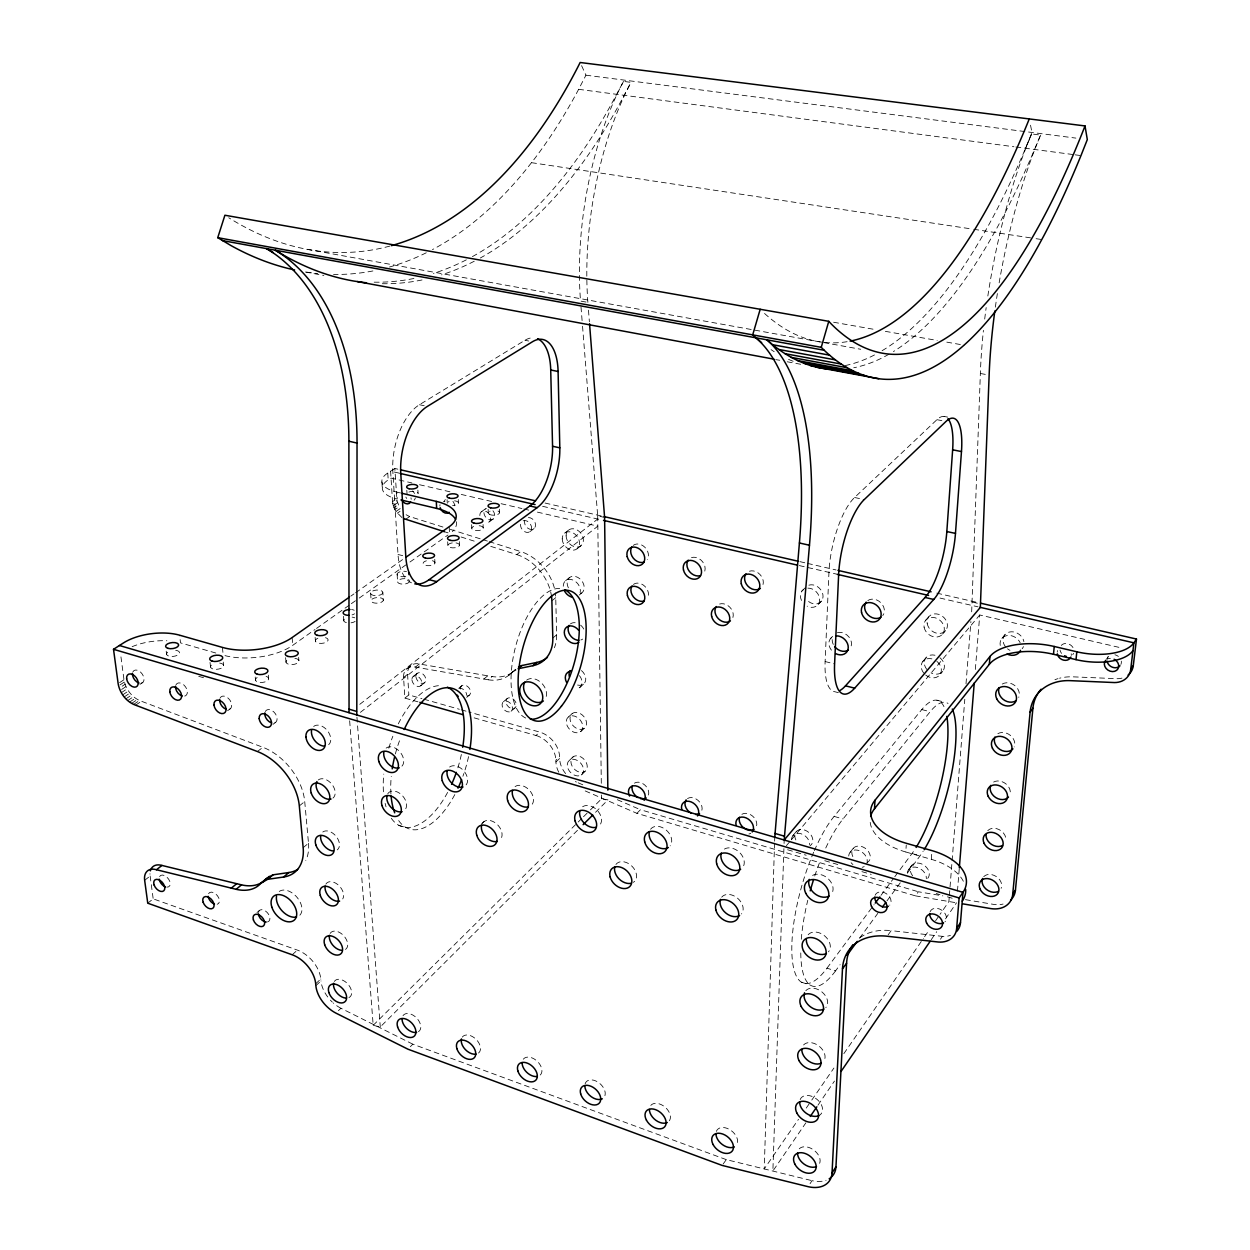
<?xml version="1.0" encoding="UTF-8"?>
<svg xmlns="http://www.w3.org/2000/svg" width="1250" height="1250" viewBox="0 0 1250 1250"><rect width="100%" height="100%" fill="white"/><g stroke="black" fill="none" stroke-linecap="round" stroke-linejoin="round"><path stroke-width="0.75" stroke-dasharray="5 3.75" d="M774.562 843.156L764.234 1168.938L798.516 1119.297M774.625 841.203L774.75 837.297M783.906 848.656L772.875 1171.047L805.859 1122.859M784.078 843.469L784.188 840.016M971.672 611.828L980.359 373.484A218.25 59.5 -79.1 0 1 983.422 330.359M838.375 692.656L834.672 691.703A56.016 18.516 -76.2 0 1 825.125 661.547L828.953 572.359A57.297 19.312 -77.1 0 1 854.594 497.5L936.938 419.688A53.094 16.453 -77.8 0 1 946.141 417.141M963.344 881.25A53.953 30.938 5.5 0 0 931.328 859.328L905.781 851.984L906.25 845.047M931.328 859.328L931.828 852.375M949.203 897.625L948.906 901.516L940.047 914.328M949.359 895.672L951.953 862.625M952.109 860.688L964.797 699.312M966.016 683.766L970.906 621.547M957.453 891.125L959.328 867.797M975.344 669.438L979.734 614.984L1121.609 647.969M882.094 350.703A792.719 265.938 -85.6 0 0 981.938 236.937L987.047 227.984A792.719 265.938 -85.6 0 0 1025.516 148.281L1031.984 132.484L1030.281 124.016M1025.516 148.281L1031.641 133.938L1040.609 135.094L1034.5 149.469A794.906 263.453 -85.5 0 1 996.187 229.344L991.109 238.344A794.906 263.453 -85.5 0 1 893.422 351.562M581.594 65.672L585.938 75.188L578.656 89.312A692.969 364.922 87.3 0 1 533.609 159.984L527.438 167.844A692.969 364.922 87.3 0 1 432.453 249.609M472.406 256.609A700.766 358.359 88 0 0 565.938 173.703L572.031 165.75A700.766 358.359 88 0 0 616.609 94.328L623.531 81.391L631.031 82.359L624.109 95.312A702.328 357.031 88.2 0 1 579.625 166.891L573.562 174.859A702.328 357.031 88.2 0 1 480.312 258M810.063 1183.672L812.031 1180.672A30.219 20.422 37.6 0 0 826.109 1180.266M940.453 939.188L942.391 936.344A24.234 18.25 35.7 0 0 950.453 935.391M817.953 1105.188L834.453 1081.094M931.219 939.734L936.719 931.703M945.516 918.859L956.516 902.797M806.25 1108.078L810.672 1101.672M811.781 1100.078L833.906 1068.047M843.859 1053.641L923.469 938.344M924.578 936.734L929 930.328M935.625 920.719L938.953 915.922M1106.562 659.047L1108.344 656.516A7.484 6.266 30.6 0 0 1107.016 659.484M723.172 1163.969L726.297 1159.625L812.031 1180.672M585.219 790.938L636.906 813.328L915.406 895.859L918.344 891.766L942.844 895.875M888.156 934.844L891.172 930.641L942.391 936.344M908.859 869.312L911.828 865.281M813.672 852.219A92.969 28.641 -74.1 0 0 792.438 960.891A92.969 28.641 -74.1 0 0 826.984 968.172L835.547 970.891L840.125 964.672M859.531 938.234L877.812 913.359M886.938 900.922L900.656 882.266M907.5 872.937L920.062 855.828A85.406 24.156 -75.3 0 0 923.109 851.375M826.984 968.172L874.094 904.641M880.984 895.344L893.625 878.312M894.781 876.75L912.016 853.516A85.25 24.422 -75.3 0 0 915.078 849.078M850.156 852.234L853.266 848.297M1001.938 638.422L1004.859 634.766M825.75 848.016A93.156 28.328 -74.2 0 1 843.047 818.953L930.172 711.719A85.406 24.156 -75.3 0 1 948.062 703.484M814.375 850.594A92.969 28.641 -74.1 0 1 834.109 816.406L921.781 709.578A85.25 24.422 -75.3 0 1 944.875 708.781M925.672 675.031A10.812 8.844 38.6 0 0 939.672 675.016L942.703 671.375M786.391 845.688L790.141 841.219M791.391 839.734L979.734 614.984M792.938 835.578L796.156 831.734M922.859 661.406L925.953 657.781M942.594 634.094L945.672 630.516M925.625 620.375L928.734 616.844M830.391 638.719L832.594 636.391M410.375 1046.688L412.812 1044.172L726.297 1159.625M636.906 813.328L640.438 809.703L918.344 891.766M818.188 604.422L821.547 601.031M349.656 720.766L373.188 1025.328L380.281 1026.969L577.609 830.172M595.547 812.281L607.969 799.891L601.516 798.875L590.453 809.859M373.188 1025.328L582.141 818.094M583.531 816.719L589.062 811.234M801.844 591.109L805.25 587.766M581.312 774.938A9.438 6.906 46.9 0 0 577.406 760.484A9.438 6.906 46.9 0 0 567.562 767.344A9.438 6.906 46.9 0 0 581.312 774.938L584.953 771.453A9.422 6.891 46.9 0 0 581.078 757.016A9.422 6.891 46.9 0 0 571.234 763.875A9.422 6.891 46.9 0 0 584.953 771.453M338.422 1010.688L340.938 1008.266L412.812 1044.172M569.516 760.266L573.188 756.797M315.688 983.75L320.797 979A26.188 16.5 48.2 0 0 297.391 950.109L153.188 898.859L147.75 903.188M558.766 772.234A22.578 16.5 46.9 0 1 555.922 761.953L555.875 760.219L559.578 756.766A22.312 16.219 47.9 0 0 539.734 732.094L468.687 711.922M315.859 985.672L320.969 980.922L320.797 979M555.922 761.953L559.625 758.5L559.578 756.766M580.516 731.719A9.547 7.062 47.7 0 0 576.562 716.984A9.547 7.062 47.7 0 0 566.594 724.141A9.547 7.062 47.7 0 0 580.516 731.719L584.203 728.312A9.516 7.062 47.7 0 0 580.266 713.594A9.516 7.062 47.7 0 0 570.312 720.75A9.516 7.062 47.7 0 0 584.203 728.312M481.531 823.906L484.062 821.562M568.578 716.875L572.297 713.484M292.203 954.781L297.391 950.109M474.172 717.859L535.984 735.484L539.734 732.094M579.688 687.531L583.422 684.203M511.109 711.281A6.125 4.469 49.3 0 0 508.453 701.797A6.125 4.469 49.3 0 0 502.281 706.453A6.125 4.469 49.3 0 0 511.109 711.281L514.938 707.969A6.109 4.453 49.3 0 0 512.297 698.5A6.109 4.453 49.3 0 0 506.125 703.156A6.109 4.453 49.3 0 0 514.938 707.969M256.953 912.578L259.609 910.312M503.438 701.75L507.281 698.469M303.156 847.688L308.5 843.203L304.719 801.531A49.688 32.656 51.3 0 0 262.922 747.297L141.422 701.25C132.25 698.047 125.531 689.188 123.984 679.719L120.703 655.016M488.25 679.781A41.203 30.281 51 0 0 511.734 672.578L515.578 669.344A41.094 30.266 51.1 0 1 492.125 676.547L488.25 679.781L415.359 667.094A15.984 11.391 51.3 0 0 403.578 677.453L404.875 698.094L417.984 701.844M552.812 638.031L556.641 634.828L555.734 597.672A42.062 31.703 51.7 0 0 555.344 592.906M508.734 675.344L514.141 670.797M466.688 697.359L469.281 695.188M483.844 679.047L487.734 675.828L492.125 676.547M579.25 595.031L581.797 592.938M459.109 687.922L461.719 685.781M299.312 805.922L304.719 801.531M551.875 600.812L555.734 597.672M565.625 580.688L569.484 577.578M404.875 698.094L408.859 694.922L421.938 698.641M420.641 685.859L424.625 682.688M577.094 548.766L580.969 545.719M413.125 676.516L417.125 673.375M144.656 880.297L150.141 876.016A18.656 11.5 50.9 0 1 150 873.672M403.578 677.453L407.578 674.312A15.937 11.375 51.3 0 1 419.359 663.969L487.734 675.828M360.391 712.359L597.828 526.188L537.125 512.062M415.359 667.094L419.359 663.969M359.781 704.328L597.734 519.047M406.859 668.734L410.875 665.609M511.734 672.578L518.109 668.75M564.609 533.172L568.5 530.172M257.359 751.516L262.922 747.297M490.781 546.375L516.75 554.578L520.719 551.578A42.062 31.703 51.7 0 1 555.078 591.312M272.938 724.375L275.719 722.281M530.078 531.531L534.047 528.547M227.594 710.719L230.422 708.688M489.25 521.828L493.281 518.906M224.969 655.625A49.156 22.797 -5.7 0 0 292.797 645.281L314.969 629.531M316.547 628.406L343.469 609.281M345.047 608.156L349.797 604.781M351.375 603.656L357.719 599.156M359.297 598.031L408.375 563.141M409.969 562.016L447.953 535.016M481.234 511.844L485.297 508.953M350.812 596.141L353.984 593.891M355.578 592.781L403.172 559.188M135.625 705.188L141.422 701.25M131.609 703.406L137.406 699.469M133.609 704.438L139.406 700.5M405.469 519.406L409.641 516.562L442.938 527.047M127.703 700.594L133.516 696.672M129.625 702.125L135.422 698.188M125.891 698.859L131.703 694.938M122.672 694.875L128.5 690.969M401.922 517.547L395.953 511.453L400.141 508.641L396.969 500.797L394.859 468.484L398.656 469.359M139.969 684.344L142.875 682.391M124.203 696.938L130.016 693.031M397.234 513.219L400.031 511.328M121.312 692.703L127.141 688.797M395.953 511.453L394.844 509.578L399.047 506.766M121.625 689.469L126 686.547M394.844 509.578L393.938 507.625L398.141 504.812M120.031 684.891L124.422 681.969M393.938 507.625L392.766 503.594L396.969 500.797M122.172 686.203L125.094 684.266M393.234 505.625L397.438 502.812M119.609 682.641L123.984 679.719M392.766 503.594L392.516 501.609L396.734 498.812M394.859 468.484L387.766 473.047A33.953 13.922 -2.9 0 0 396.781 492.078L397.219 499.062A33.891 13.984 -2.9 0 1 388.203 479.938L391.047 478.094L411.906 482.953M411.484 582.828A50.844 26.234 -76.3 0 1 398.016 554.484L392.859 471.672A51.906 27.25 -77.7 0 1 419.453 404.719L524.938 340.281A48.453 23.547 -78.9 0 1 531.469 337.875M585.938 75.188L1075.875 138.109M578.656 89.312L1013.937 146.75M1015.859 147L1073.219 154.562M1075.156 154.828L1080.969 155.594M306.625 272.125L312.453 272.969A692.969 364.922 87.3 0 0 317.766 273.562M531.516 162.672L971.844 229M973.766 229.297L1034.203 238.406M1036.094 238.688L1041.781 239.547M965.453 899.656L993.719 904.406A25.25 19.375 34.3 0 0 1003.078 904.062M915.406 895.859L956.953 902.875M833.625 322.25L875.766 329.656M885.344 331.344L937.203 340.453M946.812 342.141L964.109 345.188M307.109 249.312L860.719 349.266M586.047 302.062L580.547 301.078A200.688 86.656 -81.1 0 1 623.531 81.391M980.359 373.484L987.391 374.766M305.406 272.016L323.844 275.453M775.75 359.641L779.75 360.25M787.25 361.781L800.656 364.266M944.094 416.438L947.688 417.125M524.938 340.281L528.703 341.016M936.938 419.688L946.016 421.438M419.453 404.719L424.203 405.734M854.594 497.5L864.25 499.563M545.078 503.047L602.141 516.156M799.906 561.641L805.609 562.953M807.5 563.391L836.031 569.953M936.812 593.125L978.656 602.75M582.547 326.234L597.688 515.859L604.609 517.453M972.438 602.109L980.609 603.984M399.188 473.141L390.609 471.219L392.516 501.609M542.625 506.313L601.625 519.938M799.312 565.578L838.641 574.594M939.984 598.062L978.016 606.844M419.5 484.719L451.75 492.219M461.234 494.422L491.594 501.469M501.078 503.688L521.938 508.531M523.844 508.969L529.531 510.297M396.781 492.078L400.547 492.969M398.016 554.484L402.688 555.641M825.125 661.547L834.594 663.922M936.875 700.219L945.125 702.297M921.781 709.578L930.172 711.719M423.812 699.172L459.344 709.266M461.203 709.797L466.812 711.391M834.109 816.406L843.047 818.953M215.797 653.016L180.516 642.891L179.609 635.188M912.016 853.516L920.062 855.828M198.734 676.312L206.188 678.516M787.609 849.75L806.188 855.234M824.766 860.703L837.781 864.531M861.922 871.641L871.219 874.375M936.234 893.531L939.953 894.625M947.391 896.812L954.813 899M450.344 529.391L487.391 541.062M489.234 541.641L520.719 551.578M444.391 531.703L448.109 532.875M461.094 536.984L475.938 541.672M398.766 825.281L406.109 827.609M801.328 982.172L810.094 985.016M578.172 782.797L585.281 785.875M617.312 799.703L640.438 809.703M409.641 516.562L406.094 514.719M150.141 876.016L153.188 898.859M166.203 651.172L166.578 654.281M210.031 662.391L210.547 667.078M222.391 647.391L223.016 653.219M223.25 662.094L223.578 665.219M255.219 677.031L255.531 680.188M268.328 675.125L268.641 678.281M285.609 657.672L286.047 662.359M298.641 657.391L298.906 660.5M292.109 637.562L292.797 645.281M315.125 637.391L315.453 641.234M581 306.875L582.391 324.297M588.484 310.156L589.391 321.781M356.938 717.156L380.281 1026.969M343.469 616.312L343.828 620.859M370.609 592.953L371.125 600.469M382.875 592.75A6.156 2.797 -3.8 0 1 373.266 595.359A6.156 2.797 -3.8 0 1 374.078 590.469A6.156 2.797 -3.8 0 1 382.875 592.75L383.375 600.25A6.156 2.812 -3.9 0 1 373.781 602.875A6.156 2.812 -3.9 0 1 374.594 597.969A6.156 2.812 -3.9 0 1 383.375 600.25M381.906 481.891L382.344 488.828M397.109 574.078L397.578 581.484M387.766 473.047L388.203 479.938M407.578 674.312L408.859 694.922M406.812 490.266L407.031 493.75M417.891 490.094L418.094 493.562A5.547 2.312 -3 0 0 415 491.484A5.547 2.312 -3 0 0 408.906 492.078M434.766 559.281L434.969 562.953M449.188 526.719L449.453 532.094M447.078 499.703L447.266 503.219M447.672 541.781L447.859 545.406M458.266 499.531L458.422 503.047M459.312 541.594L459.484 545.219A5.828 2.562 -2.6 0 1 450.531 547.578A5.828 2.562 -2.6 0 1 450.984 543.141A5.828 2.562 -2.6 0 1 459.484 545.219M471.625 524.656L471.781 528.234M483.063 524.484L483.219 528.047M488.141 509.344L488.281 512.875M499.422 509.156L499.547 512.688M597.688 515.859L601.312 783.297M601.469 794.984L601.516 798.875M888.906 354.25A794.906 263.453 -85.5 0 1 853.75 367.75M847.109 341.688A759.156 254.141 -85.5 0 1 824.5 342.453M822.984 342.281A759.156 254.141 -85.5 0 1 763.953 312.922M874.5 354.938A792.719 265.938 -85.6 0 1 843.609 365.875M793.156 361.266A792.719 265.938 -85.6 0 1 786.828 358.578M774.203 351.688A792.719 265.938 -85.6 0 1 771.062 349.641M984.703 319.047A218.25 59.5 -79.1 0 1 986.172 307.578M987.844 296A218.25 59.5 -79.1 0 1 1031.641 133.938M995.359 307.141A218.641 58.844 -79.1 0 1 997.375 293.578M999.141 282.859A218.641 58.844 -79.1 0 1 1040.609 135.094M835.547 970.891A93.156 28.328 -74.2 0 1 800.766 952.109M801.297 939.266A93.156 28.328 -74.2 0 1 807.781 900.266M814.75 875.969A93.156 28.328 -74.2 0 1 820.609 859.938M413.922 278.469A700.766 358.359 88 0 1 373.641 282.172M466.312 259.844A700.766 358.359 88 0 1 433.406 273.422M389.828 246.094A664.203 349.281 87.4 0 1 228.75 217.75M422.031 279.953A702.328 357.031 88.2 0 1 381.922 283.703M474.25 261.234A702.328 357.031 88.2 0 1 441.453 274.875M587.891 302.406A201.016 86.203 -81 0 1 631.031 82.359M468.547 756.625A73.531 35.719 -72.9 0 1 462.906 776.281M454.797 794.594A73.531 35.719 -72.9 0 1 398.688 820.594M390.938 794.078A73.531 35.719 -72.9 0 1 391.266 776.391M395.359 753.922A73.531 35.719 -72.9 0 1 400.359 738.484M372.891 270.953A692.969 364.922 87.3 0 1 333.562 274.438M426.266 252.781A692.969 364.922 87.3 0 1 389.469 267.016M525.719 718.031A67.188 30.469 -75.1 0 1 515.703 646.141A67.188 30.469 -75.1 0 1 560.156 588.547M461.359 754.5A73.406 35.891 -72.9 0 1 456.953 770.609M447.609 792.406A73.406 35.891 -72.9 0 1 391.281 818.25M386.047 806.844A73.406 35.891 -72.9 0 1 385.141 803.391M383.453 791.766A73.406 35.891 -72.9 0 1 383.766 774.109M388.812 748.203A73.406 35.891 -72.9 0 1 392.828 736.266M398.312 723.859A73.406 35.891 -72.9 0 1 441.922 685.734M905.781 851.984A57.297 31.344 5.3 0 1 870.125 820.422M132.125 646.688A40.547 18.859 -7.2 0 1 166.875 640.781M456.391 521.766A44.031 18.859 -3.1 0 1 452.359 531.578M454.547 500.828A5.594 2.359 -2.5 0 1 458.344 503.359A5.594 2.359 -2.5 0 1 452.578 505.5M448.141 502.031A5.594 2.359 -2.5 0 1 449.094 501.516M498.016 511.016A5.641 2.406 -2 0 1 497.781 514.422A5.641 2.406 -2 0 1 489.812 514.562A5.641 2.406 -2 0 1 490.062 511.141M479.188 525.719A5.734 2.469 -2.3 0 1 482.594 529.109A5.734 2.469 -2.3 0 1 474.031 530.234A5.734 2.469 -2.3 0 1 473.609 526.453M432.297 560.703A5.938 2.641 -3 0 1 433.359 564.688A5.938 2.641 -3 0 1 424.297 564.828A5.938 2.641 -3 0 1 426.391 560.797M409.609 581.281A6.031 2.719 -3.4 0 1 400.688 583.922A6.031 2.719 -3.4 0 1 400.031 579.359A6.031 2.719 -3.4 0 1 409.5 580.578M355.109 621.375A6.266 2.906 -4.3 0 1 351.062 622.812M346.375 622.609A6.266 2.906 -4.3 0 1 343.766 620.109A6.266 2.906 -4.3 0 1 347.375 617.516M352.141 617.141A6.266 2.906 -4.3 0 1 354.781 617.859M325.484 637.656A6.391 3.016 -4.8 0 1 325.781 642.422A6.391 3.016 -4.8 0 1 315.938 641.969A6.391 3.016 -4.8 0 1 320.75 637.438M175.734 650.328A6.547 3.031 -6.9 0 1 178.719 654.328A6.547 3.031 -6.9 0 1 169.375 656.234A6.547 3.031 -6.9 0 1 168.031 651.906M219.656 663.062A6.594 3.125 -6.4 0 1 222.547 667.406A6.594 3.125 -6.4 0 1 212.562 668.828A6.594 3.125 -6.4 0 1 213.156 663.984M266.094 676.359A6.641 3.203 -5.9 0 1 266.578 681.25A6.641 3.203 -5.9 0 1 256.516 681.422A6.641 3.203 -5.9 0 1 259.547 676.469M294.875 658.359A6.531 3.109 -5.4 0 1 298.016 662.672A6.531 3.109 -5.4 0 1 288.156 664.094A6.531 3.109 -5.4 0 1 288.453 659.281M405.797 576.297A6.047 2.719 -3.4 0 1 398.25 575.812A6.047 2.719 -3.4 0 1 398.781 572.312A6.047 2.719 -3.4 0 1 406.5 571.562M354.547 613.781A6.281 2.891 -4.3 0 1 352.047 614.891M351.578 609.562A6.281 2.891 -4.3 0 1 354.219 610.266M1009.969 650.344A11.109 9.266 35.5 0 1 1007.531 648.781M1005.5 646.75A11.109 9.266 35.5 0 1 1009.031 632.141A11.109 9.266 35.5 0 1 1023.891 641.625M1023.438 646.609A11.109 9.266 35.5 0 1 1022.172 648.688M833.281 644.406A10.516 8.516 42.4 0 1 832.625 637.219M837.375 632.734A10.516 8.516 42.4 0 1 848.984 637.047A10.516 8.516 42.4 0 1 849.984 648.516M867.828 600.531A10.703 8.812 41.9 0 1 880.906 602.781A10.703 8.812 41.9 0 1 882.766 615.578M741.891 814.297A9.828 7.375 42 0 1 752.578 816.078A9.828 7.375 42 0 1 756.453 826.484M852.828 856.594A10.141 7.703 38.5 0 1 856.125 846.422A10.141 7.703 38.5 0 1 868.453 851.5A10.141 7.703 38.5 0 1 867.266 862.547M795.844 839.953A9.969 7.531 40.3 0 1 798.922 829.859A9.969 7.531 40.3 0 1 810.953 834.844A9.969 7.531 40.3 0 1 809.969 845.797M634.422 783.172A9.547 7.047 45.1 0 1 644.547 784.828A9.547 7.047 45.1 0 1 648.484 795.016M987.75 830.656A10.672 8.312 34.4 0 1 999.312 829.703A10.672 8.312 34.4 0 1 1005.937 840.172M1057.219 652.141A7.391 6.172 33 0 1 1057.625 650.547M1071.203 653.75A7.391 6.172 33 0 1 1071.266 655.453M831.422 650.172A10.547 8.531 42.4 0 1 832 637.188M936.875 661.359A10.812 8.844 38.6 0 1 939.672 675.016M923.703 673.047A10.812 8.844 38.6 0 1 922.219 662.344A10.812 8.844 38.6 0 1 931.906 658.859M1121.969 678.109A19.938 16.688 30.6 0 1 1117.188 678.703L1073.016 676.844A48.766 39.922 32 0 0 1059.562 678.203M1054.938 679.703A48.766 39.922 32 0 1 1058 678.641M406.734 498.438A6.281 4.656 55.6 0 1 405.828 497.062M412.5 490.984A6.281 4.656 55.6 0 1 414.531 493.516M415.297 497.953A6.281 4.656 55.6 0 1 414.094 500.172M576.391 782.031A22.516 16.5 46.9 0 1 575.391 781.547M565.609 773.594A22.516 16.5 46.9 0 1 559.625 758.5M439.891 506.109A6.344 4.75 54.9 0 1 440 504.672M443.562 501.5A6.344 4.75 54.9 0 1 444.922 501.641M444.141 501.828A6.328 4.75 54.9 0 1 445.391 499.594M452.906 501.359A6.328 4.75 54.9 0 1 454.656 505.781M691.5 557.625A10.234 8.172 48.6 0 1 702.531 561.672A10.234 8.172 48.6 0 1 703.859 573.062M523.125 520.797A6.453 4.938 53.2 0 1 531.344 526.234A6.453 4.938 53.2 0 1 526.234 532.297A6.453 4.938 53.2 0 1 520.656 523.719M528.422 517.578A6.438 4.938 53.2 0 1 535.516 524.312A6.438 4.938 53.2 0 1 529.734 529.188A6.438 4.938 53.2 0 1 524.656 520.781M687.5 798.547A9.672 7.219 43.6 0 1 697.906 800.266A9.672 7.219 43.6 0 1 701.812 810.562M581.453 670.562A9.625 7.219 48.6 0 1 585.516 681.031A9.625 7.219 48.6 0 1 577.562 685.047M460.406 689.062A6.047 4.359 50.3 0 1 464.812 685.156A6.047 4.359 50.3 0 1 470.5 690.984A6.047 4.359 50.3 0 1 467.062 695.906M568.359 587.797A9.844 7.547 50.8 0 1 571.25 576.609A9.844 7.547 50.8 0 1 582.984 582.719A9.844 7.547 50.8 0 1 580.062 593.891M939.922 657.719A10.781 8.828 38.5 0 1 943.375 670.406A10.781 8.828 38.5 0 1 931.094 672.906M926.781 669.406A10.781 8.828 38.5 0 1 925.313 658.719A10.781 8.828 38.5 0 1 934.984 655.234M808.891 585.172A10.531 8.594 44.4 0 1 821.016 590.109A10.531 8.594 44.4 0 1 820.547 602.109A10.531 8.594 44.4 0 1 808.281 601.297M993.625 782.062A10.781 8.547 34.6 0 1 1005.937 783.906A10.781 8.547 34.6 0 1 1009.734 795.219M997.875 733.672A10.891 8.781 34.8 0 1 1010.359 735.391A10.891 8.781 34.8 0 1 1014.188 746.922M582.625 639.078A9.734 7.391 49.6 0 1 580.891 639.984M570.438 623.906A9.734 7.391 49.6 0 1 576.375 622.938M580.625 625.172A9.734 7.391 49.6 0 1 583.781 629.109M983.734 876.672A10.562 8.094 34.3 0 1 996.328 876.594A10.562 8.094 34.3 0 1 1001.141 888.312M912.641 875.797A10.312 7.859 36.6 0 1 913.484 863.969A10.312 7.859 36.6 0 1 926.922 867.891A10.312 7.859 36.6 0 1 926.047 879.719M526.641 680.141A13.375 9.875 49.1 0 1 541.781 683.281A13.375 9.875 49.1 0 1 545.156 699.094M556.641 634.828A41.672 31.141 50.8 0 1 554.406 647.719M1114.891 654.781A7.484 6.266 30.6 0 1 1118.375 656.469M1121.266 661.141A7.484 6.266 30.6 0 1 1120.875 664.438M1061.594 653.359A7.375 6.172 32.9 0 1 1060.062 650.094M1061.25 645.453A7.375 6.172 32.9 0 1 1067.656 643.703A7.375 6.172 32.9 0 1 1073.391 648.312M1073.594 653.297A7.375 6.172 32.9 0 1 1072.734 654.656M719.625 604.031A10.219 8.109 46.7 0 1 729.797 607.172A10.219 8.109 46.7 0 1 732.906 617.484M1002.234 684.062A11 9.016 35.1 0 1 1014.875 685.641A11 9.016 35.1 0 1 1018.75 697.406M633.422 584.438A10.016 7.812 49.3 0 1 645.047 586.516A10.016 7.812 49.3 0 1 647.344 598.578M749.422 571.219A10.375 8.391 46.6 0 1 759.828 574.344A10.375 8.391 46.6 0 1 762.938 584.859M492.969 510.766A6.391 4.844 54.1 0 1 492.969 519.156A6.391 4.844 54.1 0 1 485 516.188A6.391 4.844 54.1 0 1 486.391 508.312M633.234 545.391A10.109 7.969 50.3 0 1 644.953 547.359A10.109 7.969 50.3 0 1 647.281 559.625M535.984 735.484A22.375 16.234 47.9 0 1 555.875 760.219M579.469 675.672A9.641 7.219 48.6 0 1 581.797 684.359A9.641 7.219 48.6 0 1 575.969 688.672M864.203 866.531A10.172 7.703 38.6 0 1 862.219 867.281M852.953 864.563A10.172 7.703 38.6 0 1 851.109 862.688M848.703 856.031A10.172 7.703 38.6 0 1 859.641 850.828A10.172 7.703 38.6 0 1 866.828 863.5M791.578 839.344A10 7.547 40.4 0 1 800.938 833.719A10 7.547 40.4 0 1 809.672 844.625M750.766 833.25A9.844 7.375 42.1 0 1 748.906 834.016M907.297 873.141A10.344 7.875 36.7 0 1 917.406 867.516A10.344 7.875 36.7 0 1 926.344 878.688M1000.25 645.469A11.156 9.281 35.6 0 1 1007.391 635.516A11.156 9.281 35.6 0 1 1020.172 642.734M458.812 688.453A6.062 4.359 50.3 0 1 463.938 689.891A6.062 4.359 50.3 0 1 466.719 695.156M807.859 588.125A10.562 8.609 44.4 0 1 819.672 600.031A10.562 8.609 44.4 0 1 807.172 606.172M801.5 600.438A10.562 8.609 44.4 0 1 803.438 589.531M563.266 586.266A9.875 7.562 50.8 0 1 572.766 579.969A9.875 7.562 50.8 0 1 580.125 592.719M410.938 497.813A6.297 4.656 55.6 0 1 411.203 499.328M516.75 554.578A42.188 31.719 51.7 0 1 551.469 596.047M1106.969 659.266A7.5 6.266 30.7 0 1 1110.375 658.359M479.828 515.562A6.406 4.844 54.1 0 1 485.016 511.062A6.406 4.844 54.1 0 1 490.672 518.125A6.406 4.844 54.1 0 1 485.469 522.609M812.578 875.406A13.453 10.031 39.3 0 1 828.688 879.25A13.453 10.031 39.3 0 1 831.172 894.375M650.578 829.25A12.875 9.422 43.9 0 1 666.094 829.969A12.875 9.422 43.9 0 1 670.188 845.828M615.922 864.453A12.609 9.047 44.2 0 1 632.188 866.438A12.609 9.047 44.2 0 1 633.359 882.359M523.281 1059.203A11.625 7.625 43.7 0 1 537.828 1061.844A11.625 7.625 43.7 0 1 539.25 1075.781M650.797 1105.391A12.062 8.031 40.9 0 1 665.188 1107.234A12.062 8.031 40.9 0 1 669 1121.203M585.125 1083.797A11.828 7.828 42.3 0 1 597.531 1081.859A11.828 7.828 42.3 0 1 604.922 1095.672M330.141 933.422A11.203 7.219 48.1 0 1 343.484 935.484A11.203 7.219 48.1 0 1 345.516 949.438M403 1015.641A11.25 7.219 46 0 1 416.656 1018.031A11.25 7.219 46 0 1 418.438 1031.719M800.156 1099.578A12.797 8.812 37.8 0 1 817.219 1099.531A12.797 8.812 37.8 0 1 818.875 1115.625M132.844 671.953A7.406 4.781 54.3 0 1 142.281 674.094A7.406 4.781 54.3 0 1 140.516 683.266M859.828 937.797A59.016 43.203 36.4 0 1 891.172 930.641M340.938 1008.266A26.469 16.828 47.4 0 1 333.328 1003.016M332.312 1002.094A26.469 16.828 47.4 0 1 330.391 1000.141M327.734 996.984A26.469 16.828 47.4 0 1 320.969 980.922M313.656 726.453A11.828 8.047 51.5 0 1 327.312 730.531A11.828 8.047 51.5 0 1 328.516 744.844M175.969 684.828A7.484 4.891 53.8 0 1 185.641 687.031A7.484 4.891 53.8 0 1 183.703 696.25M449.609 767.031A12.219 8.594 48.8 0 1 465.156 772.688A12.219 8.594 48.8 0 1 462.875 787.047M265.281 711.484A7.641 5.125 52.4 0 1 275.422 713.812A7.641 5.125 52.4 0 1 273.125 723.156M325.859 884.125A11.359 7.422 48.8 0 1 338.281 884.984A11.359 7.422 48.8 0 1 342.75 898.906M462.281 1037.109A11.422 7.422 44.9 0 1 476.375 1039.625A11.422 7.422 44.9 0 1 477.969 1053.438M159.594 876.562A7 4.312 50.9 0 1 168.609 879.109A7 4.312 50.9 0 1 166.844 887.156M258.391 912.422A7.172 4.547 49.4 0 1 267.156 912.453A7.172 4.547 49.4 0 1 267.531 921.953M208.578 893.672A7.078 4.422 50.2 0 1 217.297 895.547A7.078 4.422 50.2 0 1 217.188 904.281M582.625 806.75A12.641 9.141 45.7 0 1 598.188 811.391A12.641 9.141 45.7 0 1 598.406 826.359M721.672 897.203A12.984 9.453 41.4 0 1 737.578 898.219A12.984 9.453 41.4 0 1 741.484 913.953M803.578 1044.953A12.953 9.094 38.1 0 1 819.641 1046.625A12.953 9.094 38.1 0 1 823.266 1061.734M318.281 779.953A11.656 7.828 50.5 0 1 331.781 784.156A11.656 7.828 50.5 0 1 332.938 798.094M805.828 990.672A13.109 9.391 38.4 0 1 822.156 992.141A13.109 9.391 38.4 0 1 825.828 1007.625M322.781 832.016A11.5 7.625 49.6 0 1 336.109 836.328A11.5 7.625 49.6 0 1 337.25 849.891M799.266 1148.797A12.641 8.531 37.6 0 1 814.844 1150.891A12.641 8.531 37.6 0 1 818.391 1165.266M334.328 981.453A11.062 7.031 47.4 0 1 348.453 984.75A11.062 7.031 47.4 0 1 347.734 998M716.344 1131.391A12.297 8.234 39.4 0 1 731.109 1130.516A12.297 8.234 39.4 0 1 736.062 1145.641M279.234 891.469A15.734 10.094 49.2 0 1 297.281 897.641A15.734 10.094 49.2 0 1 299.016 915.906M308.5 843.203A49.141 31.969 50.6 0 1 305.781 860.453M724.406 849.078A13.125 9.703 41.9 0 1 739.875 852.766A13.125 9.703 41.9 0 1 742.578 867.656M930.109 911.672A9.094 6.844 35.7 0 1 941.781 910.203A9.094 6.844 35.7 0 1 945.031 921.781M875.125 895.25A8.938 6.719 37.5 0 1 886.438 893.734A8.938 6.719 37.5 0 1 889.75 905.203M482.516 823.156A12.188 8.531 47.4 0 1 496.531 823.812A12.188 8.531 47.4 0 1 500.891 838.906M808.156 934.75A13.281 9.703 38.8 0 1 824.734 935.969A13.281 9.703 38.8 0 1 828.453 951.859M387.734 793.812A11.891 8.156 49.3 0 1 401.016 794.328A11.891 8.156 49.3 0 1 405.531 809.156M515.078 786.578A12.422 8.859 47.4 0 1 529.062 789.859A12.422 8.859 47.4 0 1 532.25 804.234M220.125 698A7.562 5 53.1 0 1 230.016 700.266A7.562 5 53.1 0 1 227.906 709.547M386.141 748.094A12.031 8.344 50.1 0 1 400.297 752.312A12.031 8.344 50.1 0 1 401.25 766.812M562.219 538.875A9.984 7.734 52 0 0 575.328 549.766A9.984 7.734 52 0 0 575.062 534.234A9.984 7.734 52 0 0 562.219 538.875M566.109 535.859A9.969 7.719 52.1 0 0 579.203 546.703A9.969 7.719 52.1 0 0 578.953 531.219A9.969 7.719 52.1 0 0 566.109 535.859M415.875 676.625A5.984 4.266 51.3 0 0 423.625 683.219A5.984 4.266 51.3 0 0 423.125 674.234A5.984 4.266 51.3 0 0 415.875 676.625M927.234 623.766A10.875 9.016 39.1 0 0 943.906 632.094A10.875 9.016 39.1 0 0 940.531 615.109A10.875 9.016 39.1 0 0 927.234 623.766M411.891 679.766A6 4.266 51.3 0 0 419.656 686.391A6 4.266 51.3 0 0 419.141 677.391A6 4.266 51.3 0 0 411.891 679.766M924.125 627.312A10.906 9.031 39.2 0 0 940.844 635.672A10.906 9.031 39.2 0 0 937.438 618.656A10.906 9.031 39.2 0 0 924.125 627.312"/><path stroke-width="1.5" d="M349.047 712.688L348.875 441.219A275.594 171.219 -75.6 0 0 266.547 248.625L273.25 252.609M356.797 715.234L357.031 443.062A276.203 170.547 -75.6 0 0 275.312 250.219L283.641 255.203A702.328 357.031 88.2 0 0 354.375 281.141L363.031 282.391A702.328 357.031 88.2 0 0 366.5 282.781M774.75 837.297L799.406 542.984A310.328 126.266 -75.9 0 0 755.844 337.797M828.844 369.125C805.484 367.156 784.031 355.328 766.891 339.797A311.125 125.078 -75.9 0 1 809.469 545.25L784.188 840.016L980.344 607.375L989.141 375.078A218.641 58.844 -79.1 0 1 994.828 310.984M297.672 869.438A49.141 31.969 50.6 0 1 288.875 872.531L273.016 874.828L266.375 878.609A48.328 30.922 50.7 0 1 241.5 884.859L161.953 865.438L156.469 869.734A18.703 11.5 50.9 0 0 144.656 880.297L147.75 903.188L292.203 954.781A26.266 16.5 48.2 0 1 315.688 983.75L315.859 985.672A26.562 16.828 47.4 0 0 335.906 1013.109L407.938 1049.188L722.141 1165.422L808.078 1186.672A30.328 20.422 37.7 0 0 832.047 1172.859L842.484 968.828L846.578 963.219A59.016 43.203 36.4 0 1 852.938 944.703M830.922 1177.484A30.219 20.422 37.6 0 0 835.953 1166.828L846.578 963.219M870.641 816.359A57.297 31.344 5.3 0 1 874.5 808.766L874.984 800.281L989.969 656.5A51.5 24.516 5.7 0 1 1054.25 646.484L1076.828 651.797A45.172 20.672 6.1 0 0 1133.891 642.828L1136.484 639.047L980.547 603.188M839.844 690.547A56.016 18.516 -76.2 0 0 845.5 685.828L925.062 597.453A51.922 15.844 -77.1 0 0 946.828 531.547L952.641 449.797A53.094 16.453 -77.8 0 0 947.969 418.719M955.469 533.406L961.469 451.562A53.203 16.281 -77.8 0 0 946.016 421.438L864.25 499.563A57.406 19.109 -77 0 0 838.641 574.594L834.594 663.922A56.125 18.328 -76.2 0 0 854.688 688.172L933.734 599.453A52.016 15.672 -77.1 0 0 955.469 533.406L946.828 531.547M959.328 867.797L974.234 683.047M842.484 968.828A59.25 43.25 36.5 0 1 887.156 936.234L938.516 942.047A24.328 18.281 35.8 0 0 956.656 928.391L959.125 897.953L962.984 892.328A54.078 30.812 5.4 0 0 931.969 850.625L906.359 843.312A57.422 31.203 5.2 0 1 874.984 800.281M956.672 931.469A24.234 18.25 35.7 0 0 960.484 922.688L962.984 892.328L119.438 645.516M874.5 808.766L989.312 664.344L989.969 656.5M962.625 903.828L990.938 908.609A25.328 19.391 34.4 0 0 1012.703 894.391L1030.109 712.125L1032.906 708.281A48.766 39.922 32 0 1 1041.062 689.234M1010.562 900.141A25.25 19.375 34.3 0 0 1015.438 890.188L1032.906 708.281M989.312 664.344A51.391 24.625 5.8 0 1 1053.469 654.281L1054.25 646.484M1053.469 654.281L1076 659.625L1076.828 651.797M1030.109 712.125A48.906 39.984 32.1 0 1 1070.281 680.656L1114.562 682.562A20 16.719 30.7 0 0 1130.703 669.516L1133.891 642.828L979.906 607.281M1128.078 675.094A19.938 16.688 30.6 0 0 1133.281 665.672L1136.484 639.047M391.406 245.656A664.203 349.281 87.4 0 0 578.016 66.719L580.141 62.5L1085.016 125.937L1087.312 139.594L1080.969 155.594A806.344 250.25 -84.8 0 1 1043.469 236.438L1038.516 245.547A806.344 250.25 -84.8 0 1 882.641 379.141C858.906 377.297 837.562 364.062 821.25 347.328L828.766 321.328L224.906 215.234L217.75 237.672L230.969 245.562A692.969 364.922 87.3 0 0 294.625 269.953M760.188 309.281L752.703 334.875L761.656 342.719M1085.016 125.937L1083.141 130.719A772.094 239.094 -84.8 0 1 831.156 323.859L828.766 321.328M1029.25 118.938L1027.344 123.656A759.156 254.141 -85.5 0 1 850.109 341.141M832.047 1172.859L835.953 1166.828M1012.703 894.391L1015.438 890.188M956.656 928.391L960.484 922.688M1130.703 669.516L1133.281 665.672M810.266 1116.438L816.859 1106.797M841.047 1071.453L930.125 941.344M846.969 955.344L857.25 941.344M882.375 907.141L885.797 902.484M875.234 903.094L879.844 896.906M583.125 824.672L592.781 815.031M156.469 869.734L236.141 889.312A48.484 30.922 50.7 0 0 261.047 883.094L267.688 879.312L283.562 877.031L288.875 872.531M536.75 662.438L521.969 665.516L518.109 668.75L532.922 665.688L536.75 662.438A41.672 31.141 50.8 0 0 547.438 657.375M261.047 883.094L266.375 878.609M264.062 880.797L269.391 876.312M267.688 879.312L273.016 874.828M236.141 889.312L241.5 884.859M231.312 888.156L236.672 883.719M436.703 581.625L537.141 507.641A47.531 22.641 -77.7 0 0 559.812 447.828L558.094 371.469A48.531 23.438 -78.9 0 0 532.484 341.734L427.375 406.406A52 27.125 -77.7 0 0 400.781 473.5L405.797 556.422A50.938 26.109 -76.3 0 0 436.703 581.625L429.094 579.688A50.844 26.234 -76.3 0 1 414.766 583.875M429.094 579.688L529.875 505.969A47.453 22.766 -77.7 0 0 552.562 446.266L550.719 370.016A48.453 23.547 -78.9 0 0 537.562 338.766M349.219 597.25L292.109 637.562A49.25 22.688 -5.7 0 1 222.391 647.391L179.609 635.188A40.625 18.766 -7.1 0 0 123.359 643L113.516 649.312L118.141 683.609C119.703 693.094 126.438 701.969 135.625 705.188L257.359 751.516A49.859 32.656 51.2 0 1 299.312 805.922L303.156 847.688A49.297 31.969 50.5 0 1 283.562 877.031M406.344 556.953L449.188 526.719A44.094 18.766 -3.1 0 0 436.297 501.391L402.438 493.406M518.516 667.062L521.969 665.516M217.75 237.672L821.25 347.328M222.406 240.578L824.156 350.25M772.641 344.734L829.562 355.156M778.828 349.484L835.375 359.875M785.047 353.688L841.234 364.062M791.281 357.375L847.109 367.719M797.531 360.562L853 370.859M803.781 363.234L858.906 373.484M810.047 365.422L864.828 375.625M357.344 281.562L774 359.172M816.313 367.125L878.734 378.688M550.719 370.016L558.094 371.469M952.641 449.797L961.469 451.562M552.562 446.266L559.812 447.828M348.875 441.219L357.031 443.062M799.406 542.984L809.469 545.25M400.562 469.797L535.578 500.859M604.031 516.594L798 561.203M837.938 570.391L931.109 591.812M400.109 473.422L535.078 504.578M603.516 520.375L797.422 565.141M837.344 574.359L928.578 595.438M529.875 505.969L537.141 507.641M925.062 597.453L933.734 599.453M400.969 499.953L436.656 508.422A44.031 18.859 -3.1 0 1 455.547 519.375M845.5 685.828L854.688 688.172M419.859 702.375L462.937 714.656M348.766 709.094L356.5 711.359M774.875 833.406L784.328 836.156M113.516 649.312L959.125 897.953M444.391 531.703L403.672 518.594M589.547 323.719L604.609 517.453L607.844 790.156M436.297 501.391L436.656 508.422M952.281 709.031A85.406 24.156 -75.3 0 1 924.141 849.75M810.219 890.859A93.156 28.328 -74.2 0 1 813.562 879.625M946.828 716.359A85.25 24.422 -75.3 0 1 916.109 847.453M404.156 729.516A73.531 35.719 -72.9 0 1 452.641 688.453A73.531 35.719 -72.9 0 1 469.891 749.406M461.609 779.719A73.531 35.719 -72.9 0 1 458 788.188M394.703 812.828A73.531 35.719 -72.9 0 1 391.094 796.125M392.219 768.875A73.531 35.719 -72.9 0 1 394.484 757.391M564.766 589.781A67.188 30.469 -75.1 0 1 574.656 661.578A67.188 30.469 -75.1 0 1 530.375 719.219M447.359 687.172A73.406 35.891 -72.9 0 1 462.703 747.297M456.344 772.375A73.406 35.891 -72.9 0 1 451.578 784.344M965.672 889.391A53.953 30.938 5.5 0 1 962.25 901.188M1132.953 650.609A45.094 20.781 6.2 0 1 1076 659.625M408.562 572.531A6.047 2.719 -3.4 0 1 408.859 574.578M348.844 615.328A6.281 2.891 -4.3 0 1 343.172 612.516A6.281 2.891 -4.3 0 1 349.984 609.484M881.078 617.141A10.703 8.812 41.9 0 1 868.062 614.859A10.703 8.812 41.9 0 1 866.156 602.109M848.344 650.031A10.516 8.516 42.4 0 1 834.719 646.672M646.312 797.984A9.547 7.047 45.1 0 1 640.391 798.594M638.234 797.688A9.547 7.047 45.1 0 1 632.266 786.141M1002.453 845.516A10.672 8.312 34.4 0 1 991.453 844.359A10.672 8.312 34.4 0 1 986.047 834.625M754.062 829.469A9.828 7.375 42 0 1 743.422 827.656A9.828 7.375 42 0 1 739.531 817.297M1070.859 657.047A7.391 6.172 33 0 1 1063.594 660.141A7.391 6.172 33 0 1 1057.297 653.828M836.453 635.859A10.547 8.531 42.4 0 1 848.25 647.734A10.547 8.531 42.4 0 1 835.641 653.625M449.188 512.312A6.344 4.75 54.9 0 1 440.156 507.641M700.469 575.609A10.234 8.172 48.6 0 1 689.484 571.547A10.234 8.172 48.6 0 1 688.141 560.188M699.531 813.531A9.672 7.219 43.6 0 1 695.656 814.5M691.219 813.203A9.672 7.219 43.6 0 1 686.125 799.828M1008.516 797.094A10.781 8.547 34.6 0 1 995.609 797.484A10.781 8.547 34.6 0 1 990.672 785.375M1012.953 748.859A10.891 8.781 34.8 0 1 999.875 749.422A10.891 8.781 34.8 0 1 994.875 737.094M578.875 640.312A9.734 7.391 49.6 0 1 569.953 634.969A9.734 7.391 49.6 0 1 569.141 625.344M998.25 891.391A10.562 8.094 34.3 0 1 986.297 889.297A10.562 8.094 34.3 0 1 982.578 878.438M543.391 700.984A13.375 9.875 49.1 0 1 528.328 697.797A13.375 9.875 49.1 0 1 524.906 682.047M569.391 676.703A9.625 7.219 48.6 0 1 570.094 670.578M1119.984 665.812A7.484 6.266 30.6 0 1 1112.5 667.266A7.484 6.266 30.6 0 1 1107.078 661.188M1066.344 656.375A7.375 6.172 32.9 0 1 1064.547 655.734M730.453 620.922A10.219 8.109 46.7 0 1 718.391 618.734A10.219 8.109 46.7 0 1 716.234 606.531M1015.672 700.938A11 9.016 35.1 0 1 1003.078 699.312A11 9.016 35.1 0 1 999.188 687.609M644.109 601.016A10.016 7.812 49.3 0 1 633.484 596.984A10.016 7.812 49.3 0 1 632.031 585.938M760.391 588.422A10.375 8.391 46.6 0 1 748.062 586.281A10.375 8.391 46.6 0 1 745.922 573.797M644.016 562.156A10.109 7.969 50.3 0 1 633.297 558.172A10.109 7.969 50.3 0 1 631.828 546.922M1114.094 659.234A7.5 6.266 30.7 0 1 1118.016 668.75A7.5 6.266 30.7 0 1 1107.844 670.062A7.5 6.266 30.7 0 1 1105.688 660.312M578.844 642.328A9.75 7.391 49.6 0 1 566.875 639.203A9.75 7.391 49.6 0 1 566.656 627.094A9.75 7.391 49.6 0 1 578.609 630.203M566.5 682.234A9.641 7.219 48.6 0 1 571.312 671.328M629.594 796.062A9.578 7.062 45.1 0 1 631.422 786.406A9.578 7.062 45.1 0 1 642.234 789.578A9.578 7.062 45.1 0 1 644.125 800.328M681.766 809.391A9.703 7.219 43.7 0 1 691.312 801.984A9.703 7.219 43.7 0 1 697.516 815.953M736.109 825.281A9.844 7.375 42.1 0 1 746.031 817.859A9.844 7.375 42.1 0 1 752.203 831.984M1020.562 650.312A11.156 9.281 35.6 0 1 1007.062 654.031M458.156 696.406A6.062 4.359 50.3 0 1 457.297 695.094M571.984 597.141A9.875 7.562 50.8 0 1 564.5 590.922M532.922 665.688A41.781 31.156 50.8 0 0 552.812 638.031L551.875 600.812A42.188 31.719 51.7 0 0 551.469 596.047M410.672 502A6.297 4.656 55.6 0 1 401.625 499.859M631.078 883.297A12.609 9.047 44.2 0 1 618.875 878.734A12.609 9.047 44.2 0 1 614.859 866.625M829.125 896.047A13.453 10.031 39.3 0 1 814.359 893.344A13.453 10.031 39.3 0 1 809.219 879.375M668.375 847.5A12.875 9.422 43.9 0 1 654.719 845.062A12.875 9.422 43.9 0 1 649.438 831.5M602.328 1098.797A11.828 7.828 42.3 0 1 591.266 1096.719A11.828 7.828 42.3 0 1 584.828 1086.031M667.312 1122.5A12.062 8.031 40.9 0 1 655.875 1120.312A12.062 8.031 40.9 0 1 649.391 1109.484M416.594 1032.422A11.25 7.219 46 0 1 402.062 1019.641M818.875 1115.625A12.797 8.812 37.8 0 1 806.328 1113.344A12.797 8.812 37.8 0 1 799.672 1101.953M537.234 1076.469A11.625 7.625 43.7 0 1 522.125 1063.25M139.062 683.031A7.406 4.781 54.3 0 1 132.469 673.328M830.078 1178.172A30.219 20.422 37.6 0 1 829.156 1178.781M324.406 746.156A11.828 8.047 51.5 0 1 311.547 730.234M182.203 696.016A7.484 4.891 53.8 0 1 175.578 686.203M462.875 787.047A12.219 8.594 48.8 0 1 451.438 782.844A12.219 8.594 48.8 0 1 447.188 770.891M271.562 722.891A7.641 5.125 52.4 0 1 264.828 712.875M165.453 886.859A7 4.312 50.9 0 1 159.234 879.187M476.047 1054.125A11.422 7.422 44.9 0 1 465.359 1049.594A11.422 7.422 44.9 0 1 461.438 1038.922M339.625 901.156A11.359 7.422 48.8 0 1 329.297 896.984A11.359 7.422 48.8 0 1 325.141 886.078M341.594 950.344A11.203 7.219 48.1 0 1 329.422 935.297M214.469 904.078A7.078 4.422 50.2 0 1 208.172 896.312M266.203 922.047A7.172 4.547 49.4 0 1 258.359 913.859M331.094 799.031A11.656 7.828 50.5 0 1 319.484 793.844A11.656 7.828 50.5 0 1 316.938 781.516M739.594 915.562A12.984 9.453 41.4 0 1 725.625 912.875A12.984 9.453 41.4 0 1 720.469 899.375M596.141 827.344A12.641 9.141 45.7 0 1 584 822.906A12.641 9.141 45.7 0 1 579.875 810.641M821.328 1063.172A12.953 9.094 38.1 0 1 808.578 1061.031A12.953 9.094 38.1 0 1 801.828 1049.422M823.844 1009.141A13.109 9.391 38.4 0 1 809.547 1006.109A13.109 9.391 38.4 0 1 804.547 992.781M333.234 850.984A11.5 7.625 49.6 0 1 320.734 835.516M734.281 1146.922A12.297 8.234 39.4 0 1 722.453 1144.625A12.297 8.234 39.4 0 1 715.938 1133.656M816.5 1166.562A12.641 8.531 37.6 0 1 804.141 1164.156A12.641 8.531 37.6 0 1 797.562 1152.969M345.625 998.094A11.062 7.031 47.4 0 1 333.609 983.266M296.578 917.016A15.734 10.094 49.2 0 1 282.391 911.203A15.734 10.094 49.2 0 1 276.516 896.125M150.375 870.844A18.656 11.5 50.9 0 1 150.562 870.203M150.797 869.594A18.656 11.5 50.9 0 1 161.953 865.438M740.656 869.328A13.125 9.703 41.9 0 1 726.516 866.766A13.125 9.703 41.9 0 1 721.297 853.031M943.578 922.875A9.094 6.844 35.7 0 1 934.344 921.719A9.094 6.844 35.7 0 1 929.688 913.469M888.359 906.297A8.938 6.719 37.5 0 1 879.375 905.188A8.938 6.719 37.5 0 1 874.734 897.031M497.25 841.422A12.188 8.531 47.4 0 1 485.75 837.109A12.188 8.531 47.4 0 1 481.594 825.297M826.437 953.453A13.281 9.703 38.8 0 1 813.297 951.641A13.281 9.703 38.8 0 1 806.328 939.563M402.141 811.672A11.891 8.156 49.3 0 1 391.156 807.531A11.891 8.156 49.3 0 1 386.922 795.922M528.469 806.875A12.422 8.859 47.4 0 1 516.672 802.562A12.422 8.859 47.4 0 1 512.5 790.453M226.375 709.297A7.562 5 53.1 0 1 219.703 699.391M399.281 767.812A12.031 8.344 50.1 0 1 388.172 763.734A12.031 8.344 50.1 0 1 383.875 751.906M561.469 706.125A67.297 30.312 -75.1 0 0 575.812 594.297A67.297 30.312 -75.1 0 0 519.125 666.734A67.297 30.312 -75.1 0 0 561.469 706.125M409.078 488.75A5.562 2.297 -2.9 0 0 417.688 486.609A5.562 2.297 -2.9 0 0 409.688 484.75A5.562 2.297 -2.9 0 0 409.078 488.75M449.484 498.203A5.609 2.344 -2.5 0 0 458.094 496.031A5.609 2.344 -2.5 0 0 449.922 494.141A5.609 2.344 -2.5 0 0 449.484 498.203M490.688 507.844A5.656 2.391 -2 0 0 499.297 505.625A5.656 2.391 -2 0 0 490.969 503.703A5.656 2.391 -2 0 0 490.688 507.844M168 648.359A6.547 3.016 -6.8 0 0 178.562 645.5A6.547 3.016 -6.8 0 0 169.812 643A6.547 3.016 -6.8 0 0 168 648.359M212.156 661.141A6.609 3.109 -6.4 0 0 222.719 658.219A6.609 3.109 -6.4 0 0 213.781 655.656A6.609 3.109 -6.4 0 0 212.156 661.141M257.312 674.234A6.656 3.188 -5.9 0 0 267.891 671.234A6.656 3.188 -5.9 0 0 258.734 668.625A6.656 3.188 -5.9 0 0 257.312 674.234M474.156 523.188A5.734 2.469 -2.3 0 0 482.922 520.906A5.734 2.469 -2.3 0 0 474.5 518.922A5.734 2.469 -2.3 0 0 474.156 523.188M450.172 540.344A5.844 2.547 -2.6 0 0 459.141 537.984A5.844 2.547 -2.6 0 0 450.641 535.922A5.844 2.547 -2.6 0 0 450.172 540.344M425.391 558.062A5.938 2.625 -3 0 0 434.578 555.625A5.938 2.625 -3 0 0 425.969 553.5A5.938 2.625 -3 0 0 425.391 558.062M317.375 635.344A6.406 3 -4.8 0 0 327.469 632.547A6.406 3 -4.8 0 0 318.484 630.094A6.406 3 -4.8 0 0 317.375 635.344M287.906 656.422A6.531 3.094 -5.3 0 0 298.25 653.516A6.531 3.094 -5.3 0 0 289.172 650.984A6.531 3.094 -5.3 0 0 287.906 656.422M627.453 595.609A10.047 7.828 49.3 0 0 642.234 603.281A10.047 7.828 49.3 0 0 638.25 587.422A10.047 7.828 49.3 0 0 627.453 595.609M711.641 616.406A10.234 8.125 46.7 0 0 726.922 624.281A10.234 8.125 46.7 0 0 723.109 608.156A10.234 8.125 46.7 0 0 711.641 616.406M683.5 570.047A10.266 8.188 48.6 0 0 698.766 577.844A10.266 8.188 48.6 0 0 694.859 561.531A10.266 8.188 48.6 0 0 683.5 570.047M988.219 796.344A10.812 8.547 34.7 0 0 1005.719 801.109A10.812 8.547 34.7 0 0 998.203 785.328A10.812 8.547 34.7 0 0 988.219 796.344M984.141 843.375A10.703 8.328 34.5 0 0 1001.406 848.266A10.703 8.328 34.5 0 0 993.984 832.75A10.703 8.328 34.5 0 0 984.141 843.375M992.406 748.125A10.922 8.781 34.9 0 0 1010.125 752.781A10.922 8.781 34.9 0 0 1002.531 736.719A10.922 8.781 34.9 0 0 992.406 748.125M996.688 698.703A11.031 9.031 35.2 0 0 1014.656 703.219A11.031 9.031 35.2 0 0 1006.969 686.875A11.031 9.031 35.2 0 0 996.688 698.703M980.172 889.281A10.594 8.109 34.4 0 0 997.203 894.266A10.594 8.109 34.4 0 0 989.875 879.031A10.594 8.109 34.4 0 0 980.172 889.281M627.203 556.656A10.141 7.969 50.3 0 0 642.125 564.312A10.141 7.969 50.3 0 0 638.109 548.172A10.141 7.969 50.3 0 0 627.203 556.656M741.297 583.797A10.406 8.391 46.7 0 0 756.891 591.719A10.406 8.391 46.7 0 0 753.094 575.25A10.406 8.391 46.7 0 0 741.297 583.797M861.531 612.422A10.734 8.828 41.9 0 0 877.875 620.625A10.734 8.828 41.9 0 0 874.328 603.797A10.734 8.828 41.9 0 0 861.531 612.422M520.203 693.719A13.406 9.875 49.1 0 0 539.609 704.297A13.406 9.875 49.1 0 0 533.922 683.484A13.406 9.875 49.1 0 0 520.203 693.719M871.516 906.438A8.969 6.719 37.5 0 0 885.719 910.734A8.969 6.719 37.5 0 0 879.297 897.75A8.969 6.719 37.5 0 0 871.516 906.438M381.984 805.562A11.938 8.156 49.3 0 0 398.859 815.297A11.938 8.156 49.3 0 0 393.328 797.125A11.938 8.156 49.3 0 0 381.984 805.562M610.141 876.938A12.656 9.062 44.2 0 0 628.656 887.438A12.656 9.062 44.2 0 0 623.625 868.5A12.656 9.062 44.2 0 0 610.141 876.938M476.75 835.203A12.219 8.531 47.4 0 0 494.297 845.25A12.219 8.531 47.4 0 0 488.969 826.766A12.219 8.531 47.4 0 0 476.75 835.203M715.891 910.031A13.031 9.453 41.4 0 0 735.188 920.875A13.031 9.453 41.4 0 0 730.406 901.594A13.031 9.453 41.4 0 0 715.891 910.031M305.938 736.953A11.875 8.047 51.5 0 0 321.188 750.156A11.875 8.047 51.5 0 0 319.719 732.609A11.875 8.047 51.5 0 0 305.938 736.953M169.812 691.766A7.5 4.891 53.7 0 0 179.297 700.031A7.5 4.891 53.7 0 0 177.969 688.844A7.5 4.891 53.7 0 0 169.812 691.766M442.25 780.719A12.266 8.609 48.8 0 0 459.766 790.641A12.266 8.609 48.8 0 0 454.297 771.891A12.266 8.609 48.8 0 0 442.25 780.719M259.188 718.641A7.656 5.125 52.4 0 0 268.969 727.125A7.656 5.125 52.4 0 0 267.875 715.75A7.656 5.125 52.4 0 0 259.188 718.641M926.609 923.047A9.125 6.859 35.8 0 0 941.156 927.453A9.125 6.859 35.8 0 0 934.734 914.328A9.125 6.859 35.8 0 0 926.609 923.047M324.656 944.641A11.25 7.219 48.1 0 0 340.406 954.187A11.25 7.219 48.1 0 0 335.016 937.5A11.25 7.219 48.1 0 0 324.656 944.641M315.828 844.906A11.547 7.625 49.6 0 0 331.969 854.438A11.547 7.625 49.6 0 0 326.406 836.984A11.547 7.625 49.6 0 0 315.828 844.906M320.297 895.438A11.391 7.422 48.8 0 0 336.234 904.969A11.391 7.422 48.8 0 0 330.766 887.922A11.391 7.422 48.8 0 0 320.297 895.438M799.031 1060.609A13 9.109 38.2 0 0 819.219 1067.516A13 9.109 38.2 0 0 809.844 1049.078A13 9.109 38.2 0 0 799.031 1060.609M796.906 1113.109A12.844 8.812 37.9 0 0 816.797 1120.156A12.844 8.812 37.9 0 0 807.547 1102.078A12.844 8.812 37.9 0 0 796.906 1113.109M397.609 1026.969A11.281 7.219 46.1 0 0 413.547 1036.734A11.281 7.219 46.1 0 0 408.391 1020.297A11.281 7.219 46.1 0 0 397.609 1026.969M801.219 1006.516A13.156 9.406 38.5 0 0 821.719 1013.297A13.156 9.406 38.5 0 0 812.203 994.469A13.156 9.406 38.5 0 0 801.219 1006.516M456.875 1048.625A11.469 7.422 44.9 0 0 473.219 1058.594A11.469 7.422 44.9 0 0 468.156 1041.984A11.469 7.422 44.9 0 0 456.875 1048.625M517.859 1070.906A11.656 7.625 43.7 0 0 534.625 1081.094A11.656 7.625 43.7 0 0 529.688 1064.312A11.656 7.625 43.7 0 0 517.859 1070.906M646.406 1120.109A12.094 8.031 41 0 0 664.672 1126.828A12.094 8.031 41 0 0 655.609 1109.672A12.094 8.031 41 0 0 646.406 1120.109M580.672 1093.859A11.875 7.828 42.4 0 0 597.859 1104.25A11.875 7.828 42.4 0 0 593.047 1087.312A11.875 7.828 42.4 0 0 580.672 1093.859M713.078 1144.516A12.344 8.234 39.5 0 0 731.906 1151.438A12.344 8.234 39.5 0 0 722.812 1134.062A12.344 8.234 39.5 0 0 713.078 1144.516M803.469 950.781A13.328 9.719 38.9 0 0 824.297 957.406A13.328 9.719 38.9 0 0 814.641 938.188A13.328 9.719 38.9 0 0 803.469 950.781M805.797 893.328A13.5 10.047 39.4 0 0 826.953 899.781A13.5 10.047 39.4 0 0 817.156 880.141A13.5 10.047 39.4 0 0 805.797 893.328M794.844 1164.094A12.687 8.547 37.7 0 0 814.438 1171.266A12.687 8.547 37.7 0 0 805.312 1153.547A12.687 8.547 37.7 0 0 794.844 1164.094M328.906 992.578A11.109 7.031 47.4 0 0 344.453 1002.125A11.109 7.031 47.4 0 0 339.156 985.797A11.109 7.031 47.4 0 0 328.906 992.578M378.875 761.562A12.078 8.344 50.1 0 0 395.938 771.281A12.078 8.344 50.1 0 0 390.344 752.75A12.078 8.344 50.1 0 0 378.875 761.562M154.141 885.047A7.016 4.312 50.9 0 0 163.672 890.875A7.016 4.312 50.9 0 0 159.969 880.359A7.016 4.312 50.9 0 0 154.141 885.047M507.625 800.484A12.469 8.875 47.4 0 0 525.609 810.625A12.469 8.875 47.4 0 0 520.281 791.656A12.469 8.875 47.4 0 0 507.625 800.484M203.156 902.281A7.109 4.422 50.2 0 0 212.891 908.219A7.109 4.422 50.2 0 0 209.234 897.594A7.109 4.422 50.2 0 0 203.156 902.281M253.422 919.969A7.187 4.547 49.4 0 0 263.359 926.016A7.187 4.547 49.4 0 0 259.75 915.281A7.187 4.547 49.4 0 0 253.422 919.969M644.719 841.938A12.922 9.422 44 0 0 663.719 852.547A12.922 9.422 44 0 0 658.703 833.094A12.922 9.422 44 0 0 644.719 841.938M575.078 820.891A12.687 9.141 45.8 0 0 593.562 831.25A12.687 9.141 45.8 0 0 588.375 812.047A12.687 9.141 45.8 0 0 575.078 820.891M716.656 863.688A13.172 9.703 42 0 0 736.188 874.531A13.172 9.703 42 0 0 731.359 854.844A13.172 9.703 42 0 0 716.656 863.688M311.219 793.016A11.703 7.828 50.5 0 0 327.562 802.516A11.703 7.828 50.5 0 0 321.922 784.656A11.703 7.828 50.5 0 0 311.219 793.016M271.875 907.234A15.781 10.094 49.2 0 0 293.781 920.5A15.781 10.094 49.2 0 0 286.031 896.922A15.781 10.094 49.2 0 0 271.875 907.234M126.641 678.781A7.422 4.781 54.3 0 0 136 686.953A7.422 4.781 54.3 0 0 134.562 675.844A7.422 4.781 54.3 0 0 126.641 678.781M213.984 705.047A7.578 5 53.1 0 0 223.625 713.422A7.578 5 53.1 0 0 222.406 702.141A7.578 5 53.1 0 0 213.984 705.047"/></g></svg>
